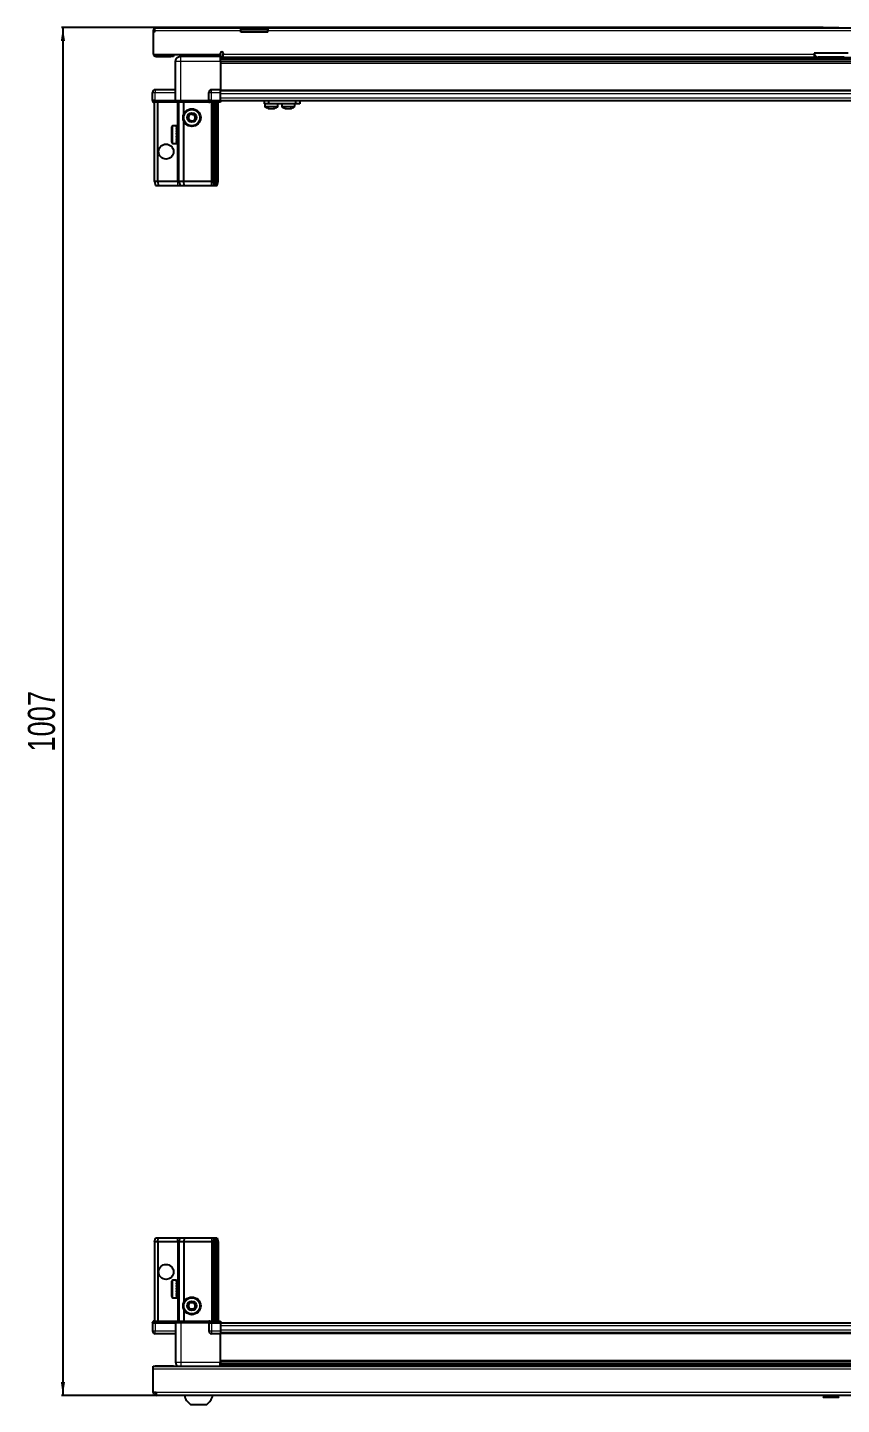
# Model space of a CAD drawing. Header units: millimetres. Extents: x 1415 to 4976, y -265 to 1652.
# Drawn here: x 1479 to 2078, y -265 to 748 of the extents above; entities that cross this region are included whole.
import ezdxf

# ---------------------------------------------------------------- set-up
doc = ezdxf.new("R2010")
doc.units = ezdxf.units.MM
doc.layers.add('FORMAT', color=7, linetype='Continuous')
doc.styles.add('SLDTEXTSTYLE0', font='TXT', dxfattribs={"width": 0.75})
doc.dimstyles.new('SLDDIMSTYLE0', dxfattribs={"dimtxt": 20, "dimasz": 10, "dimexe": 0, "dimexo": 0.0625, "dimgap": 5, "dimtad": 2, "dimdec": 1, "dimrnd": 1e-09, "dimzin": 12, "dimdsep": 46, "dimtxsty": 'SLDTEXTSTYLE0', "dimsah": 1, "dimcen": 0.09, "dimadec": 0, "dimazin": 3, "dimtfac": 1, "dimtofl": 0, "dimtmove": 0, "dimatfit": 3, "dimfxl": 0, "dimfrac": 2, "dimtolj": 1, "dimtzin": 12, "dimarcsym": 0})

# ---------------------------------------------------------------- blocks, each defined once
blk = doc.blocks.new('_D_9')
at = {"layer": 'FORMAT'}
for p, q in [((2065, 748.4), (1503.8, 748.4)), ((1504.8, 748.4), (1504.8, -258.6)), ((1573.4, -258.6), (1503.8, -258.6))]:
    blk.add_line(p, q, dxfattribs=at)
for points in [[(1504.8, 748.4), (1503.3, 738.4), (1506.4, 738.4)], [(1504.8, -258.6), (1506.4, -248.6), (1503.3, -248.6)]]:
    blk.add_solid(points, dxfattribs=at)
at = {"layer": 'FORMAT', "insert": (1479, 215.4), "char_height": 20, "attachment_point": 1, "rotation": 90, "style": 'SLDTEXTSTYLE0'}
blk.add_mtext('1007', dxfattribs=at)

msp = doc.modelspace()

# ---------------------------------------------------------------- linework, layer by layer
at = {"color": 7, "linetype": 'Continuous', "lineweight": 25}
for p, q in [((1572.32, 746.02), (1571.32, 746.02)), ((1571.32, 746.02), (1571.32, 745.12)), ((1571.32, 745.12), (1571.32, 728.62)), ((1572.32, 745.12), (1571.32, 745.12)), ((1572.32, 746.02), (1572.32, 745.12)), ((1572.92, 748.12), (1635.82, 748.12)), ((1635.82, 746.02), (1635.82, 748.12)), ((1635.82, 748.12), (1645.82, 748.12)), ((1645.82, 746.62), (1635.82, 746.62)), ((1635.82, 745.12), (1635.82, 746.02)), ((1655.82, 745.12), (1635.82, 745.12)), ((1645.82, 748.12), (1655.82, 748.12)), ((1655.82, 746.62), (1645.82, 746.62)), ((1655.82, 748.12), (2485.82, 748.12)), ((1655.82, 748.12), (1655.82, 746.02)), ((1655.82, 745.12), (1655.82, 746.02)), ((2065.03, 748.42), (2065.03, 748.12)), ((2065.03, 748.42), (2076.6, 748.42)), ((2076.6, 748.12), (2076.6, 748.42)), ((1571.32, 728.62), (1620.82, 728.62)), ((1573.42, 727.12), (1584.32, 727.12)), ((1586.32, 727.12), (1584.32, 727.12)), ((1586.32, 728.62), (1586.32, 727.12)), ((1587.82, 694.62), (1587.82, 723.62)), ((1591.57, 728.62), (1591.57, 727.12)), ((1620.82, 727.12), (1591.82, 727.12)), ((1618.07, 727.12), (1618.07, 728.62)), ((1620.67, 727.12), (1620.67, 723.62)), ((1620.82, 728.62), (1620.82, 729.47)), ((1620.82, 728.62), (1620.82, 727.12)), ((1620.82, 726.47), (1644.7, 726.47)), ((2520.82, 724.68), (1620.82, 724.68)), ((2520.82, 724.64), (1620.82, 724.64)), ((1620.82, 723.62), (1620.82, 702.62)), ((1622.82, 729.47), (1622.82, 728.72)), ((1622.82, 726.62), (1622.82, 728.72)), ((1622.82, 726.62), (2058.32, 726.62)), ((1639.32, 726.62), (1639.32, 726.47)), ((1639.48, 726.62), (1639.48, 726.47)), ((1639.69, 726.62), (1639.69, 726.47)), ((1640.24, 726.62), (1640.24, 726.47)), ((1640.65, 726.62), (1640.65, 726.47)), ((1641.54, 726.62), (1641.54, 726.47)), ((1642.13, 726.62), (1642.13, 726.47)), ((1643.26, 726.62), (1643.26, 726.47)), ((1643.96, 726.62), (1643.96, 726.47)), ((1644.7, 726.47), (1645.24, 726.47)), ((1645.24, 726.62), (1645.24, 726.47)), ((1645.24, 726.47), (1645.24, 726.47)), ((1645.24, 726.47), (1645.97, 726.47)), ((1645.43, 726.62), (1645.43, 726.47)), ((1645.93, 726.62), (1645.93, 726.47)), ((1645.97, 726.47), (1645.98, 726.47)), ((1645.98, 726.62), (1645.98, 726.47)), ((1645.98, 726.47), (1646.94, 726.47)), ((1646.94, 726.47), (2494.7, 726.47)), ((1647.27, 726.62), (1647.27, 726.47)), ((1647.28, 726.62), (1647.28, 726.47)), ((1647.98, 726.62), (1647.98, 726.47)), ((1649.15, 726.62), (1649.15, 726.47)), ((1649.77, 726.62), (1649.77, 726.47)), ((1650.71, 726.62), (1650.71, 726.47)), ((1651.17, 726.62), (1651.17, 726.47)), ((1651.8, 726.62), (1651.8, 726.47)), ((1652.05, 726.62), (1652.05, 726.47)), ((1652.29, 726.62), (1652.29, 726.47)), ((1652.32, 726.62), (1652.32, 726.47)), ((2083.32, 729.62), (2058.32, 729.62)), ((2058.32, 729.62), (2058.32, 728.72)), ((2058.32, 728.72), (2058.32, 726.62)), ((2080.32, 726.62), (2061.32, 726.62)), ((1570.82, 694.62), (1570.82, 700.62)), ((1587.82, 702.62), (1572.82, 702.62)), ((1612.32, 694.62), (1612.32, 700.62)), ((1620.82, 702.62), (1614.32, 702.62)), ((1620.82, 700.62), (1620.82, 702.62)), ((1620.82, 701.97), (2520.82, 701.97)), ((1620.82, 694.62), (1620.82, 700.62)), ((1570.82, 694.62), (1570.82, 694.29)), ((1572.82, 694.62), (1570.82, 694.62)), ((1570.82, 694.62), (1570.82, 694.29)), ((1570.82, 694.62), (1570.82, 694.62)), ((1570.82, 694.29), (1571.32, 693.42)), ((1570.82, 694.29), (1571.32, 693.42)), ((1571.32, 693.42), (1572.82, 693.42)), ((1572.32, 635.12), (1572.32, 693.42)), ((1572.82, 694.62), (1587.62, 694.62)), ((1587.62, 693.42), (1572.82, 693.42)), ((1574.82, 635.12), (1574.82, 693.42)), ((1587.62, 694.62), (1587.82, 694.62)), ((1587.82, 693.42), (1587.62, 693.42)), ((1587.82, 694.62), (1587.82, 693.42)), ((1587.82, 694.62), (1591.82, 694.62)), ((1591.82, 693.42), (1587.82, 693.42)), ((1590.32, 635.12), (1590.32, 693.42)), ((1591.82, 694.62), (1612.12, 694.62)), ((1612.12, 693.42), (1591.82, 693.42)), ((1593.82, 684.62), (1593.82, 693.42)), ((1612.12, 694.62), (1612.32, 694.62)), ((1612.32, 693.42), (1612.12, 693.42)), ((1612.32, 694.62), (1612.32, 693.42)), ((1614.32, 694.62), (1612.32, 694.62)), ((1612.32, 694.62), (1614.32, 694.62)), ((1612.32, 693.42), (1613, 693.42)), ((1620.82, 693.42), (1613, 693.42)), ((1614.32, 694.62), (1620.82, 694.62)), ((1614.32, 694.29), (1620.82, 694.29)), ((1615.32, 635.12), (1615.32, 693.42)), ((1616.32, 635.12), (1616.32, 693.42)), ((1617.82, 635.12), (1617.82, 693.42)), ((1619.32, 635.12), (1619.32, 693.42)), ((1620.82, 694.77), (2520.82, 694.77)), ((1620.82, 694.62), (1620.82, 694.29)), ((1620.82, 694.29), (1620.82, 693.42)), ((1653.27, 692.27), (1653.27, 694.77)), ((1656.27, 692.27), (1653.27, 692.27)), ((1653.62, 692.27), (1653.62, 690.36)), ((1656.27, 694.77), (1656.27, 692.27)), ((1676.47, 692.27), (1656.27, 692.27)), ((1663.12, 690.36), (1663.12, 692.27)), ((1666.07, 692.27), (1666.07, 690.36)), ((1666.12, 692.27), (1666.12, 690.36)), ((1675.62, 690.36), (1675.62, 692.27)), ((1676.47, 692.27), (1676.47, 694.77)), ((1679.47, 692.27), (1676.47, 692.27)), ((1679.47, 694.77), (1679.47, 692.27)), ((1593.82, 635.12), (1593.82, 679.62)), ((1585.12, 663.92), (1585.12, 675.32)), ((1588.82, 676.12), (1585.92, 676.12)), ((1588.32, 676.03), (1588.82, 676.03)), ((1588.32, 676.03), (1588.32, 675.86)), ((1588.32, 675.86), (1588.82, 675.86)), ((1588.32, 675.37), (1588.82, 675.37)), ((1588.32, 675.37), (1588.32, 674.99)), ((1588.32, 674.99), (1588.82, 674.99)), ((1588.32, 674.16), (1588.82, 674.16)), ((1588.32, 674.16), (1588.32, 673.6)), ((1588.32, 673.6), (1588.82, 673.6)), ((1588.32, 672.5), (1588.82, 672.5)), ((1588.32, 672.5), (1588.32, 671.82)), ((1588.32, 671.82), (1588.82, 671.82)), ((1588.32, 670.55), (1588.82, 670.55)), ((1588.32, 670.55), (1588.32, 669.82)), ((1588.32, 670.25), (1588.82, 670.25)), ((1588.32, 669.82), (1588.82, 669.82)), ((1588.82, 676.03), (1588.82, 676.12)), ((1588.82, 675.86), (1588.82, 676.03)), ((1588.82, 675.37), (1588.82, 675.86)), ((1588.82, 674.99), (1588.82, 675.37)), ((1588.82, 674.16), (1588.82, 674.99)), ((1588.82, 673.6), (1588.82, 674.16)), ((1588.92, 674.02), (1588.82, 674.02)), ((1588.82, 672.5), (1588.82, 673.6)), ((1588.82, 671.82), (1588.82, 672.5)), ((1588.82, 670.55), (1588.82, 671.82)), ((1588.82, 670.25), (1588.82, 670.55)), ((1588.82, 668.52), (1588.82, 669.82)), ((1588.92, 672.51), (1588.92, 674.02)), ((1588.92, 665.22), (1588.92, 672.51)), ((1589.8, 672.93), (1589.32, 673.62)), ((1589.32, 665.62), (1589.32, 673.62)), ((1590.29, 673.62), (1589.8, 672.93)), ((1589.8, 666.31), (1589.8, 672.93)), ((1590.32, 673.62), (1590.29, 673.62)), ((1590.29, 665.62), (1590.29, 673.62)), ((1585.92, 663.12), (1588.82, 663.12)), ((1588.32, 668.52), (1588.82, 668.52)), ((1588.32, 668.52), (1588.32, 667.8)), ((1588.32, 668.39), (1588.82, 668.39)), ((1588.32, 667.8), (1588.82, 667.8)), ((1588.32, 666.59), (1588.82, 666.59)), ((1588.32, 666.59), (1588.32, 665.96)), ((1588.32, 665.96), (1588.82, 665.96)), ((1588.32, 664.96), (1588.82, 664.96)), ((1588.32, 664.96), (1588.32, 664.48)), ((1588.32, 664.48), (1588.82, 664.48)), ((1588.32, 663.79), (1588.82, 663.79)), ((1588.32, 663.79), (1588.32, 663.5)), ((1588.32, 663.5), (1588.82, 663.5)), ((1588.32, 663.19), (1588.82, 663.19)), ((1588.32, 663.19), (1588.32, 663.12)), ((1588.32, 663.12), (1588.82, 663.12)), ((1588.82, 667.8), (1588.82, 668.39)), ((1588.82, 666.59), (1588.82, 667.8)), ((1588.82, 665.96), (1588.82, 666.59)), ((1588.82, 664.96), (1588.82, 665.96)), ((1588.82, 665.22), (1588.92, 665.22)), ((1588.82, 664.48), (1588.82, 664.96)), ((1588.82, 663.79), (1588.82, 664.48)), ((1588.82, 663.5), (1588.82, 663.79)), ((1588.82, 663.19), (1588.82, 663.5)), ((1588.82, 663.12), (1588.82, 663.19)), ((1588.82, 663.12), (1588.82, 663.12)), ((1589.32, 665.62), (1589.8, 666.31)), ((1589.8, 666.31), (1590.29, 665.62)), ((1590.29, 665.62), (1590.32, 665.62)), ((1574.82, 635.12), (1572.32, 635.12)), ((1572.32, 635.12), (1573.12, 632.12)), ((1573.12, 632.12), (1574.97, 632.12)), ((1589.32, 635.12), (1574.82, 635.12)), ((1574.82, 635.12), (1574.97, 632.12)), ((1574.97, 632.12), (1589.32, 632.12)), ((1590.32, 635.12), (1589.32, 635.12)), ((1589.32, 632.12), (1591.12, 632.12)), ((1593.82, 635.12), (1590.32, 635.12)), ((1590.32, 635.12), (1591.12, 632.12)), ((1591.12, 632.12), (1594.15, 632.12)), ((1614.32, 635.12), (1593.82, 635.12)), ((1594.15, 632.12), (1593.82, 635.12)), ((1594.15, 632.12), (1614.32, 632.12)), ((1615.32, 635.12), (1614.32, 635.12)), ((1614.32, 632.12), (1616.12, 632.12)), ((1616.32, 635.12), (1615.32, 635.12)), ((1616.12, 632.12), (1615.32, 635.12)), ((1616.12, 632.12), (1616.86, 632.12)), ((1617.82, 635.12), (1616.32, 635.12)), ((1616.86, 632.12), (1616.32, 635.12)), ((1616.86, 632.12), (1617.36, 632.12)), ((1617.36, 632.12), (1617.82, 635.12)), ((1617.36, 632.12), (1618.52, 632.12)), ((1619.32, 635.12), (1617.82, 635.12)), ((1618.52, 632.12), (1619.32, 635.12)), ((1572.32, -145.58), (1573.12, -142.58)), ((1572.32, -145.58), (1572.32, -203.88)), ((1574.82, -145.58), (1572.32, -145.58)), ((1573.12, -142.58), (1574.97, -142.58)), ((1574.82, -145.58), (1574.97, -142.58)), ((1574.82, -145.58), (1574.82, -203.88)), ((1589.32, -145.58), (1574.82, -145.58)), ((1574.97, -142.58), (1589.32, -142.58)), ((1589.32, -142.58), (1591.12, -142.58)), ((1590.32, -145.58), (1589.32, -145.58)), ((1590.32, -145.58), (1591.12, -142.58)), ((1590.32, -145.58), (1590.32, -203.88)), ((1593.82, -145.58), (1590.32, -145.58)), ((1591.12, -142.58), (1594.15, -142.58)), ((1594.15, -142.58), (1593.82, -145.58)), ((1614.32, -145.58), (1593.82, -145.58)), ((1593.82, -145.58), (1593.82, -190.08)), ((1594.15, -142.58), (1614.32, -142.58)), ((1614.32, -142.58), (1616.12, -142.58)), ((1615.32, -145.58), (1614.32, -145.58)), ((1616.12, -142.58), (1615.32, -145.58)), ((1615.32, -145.58), (1615.32, -203.88)), ((1616.32, -145.58), (1615.32, -145.58)), ((1616.12, -142.58), (1616.86, -142.58)), ((1616.86, -142.58), (1616.32, -145.58)), ((1616.32, -145.58), (1616.32, -203.88)), ((1617.82, -145.58), (1616.32, -145.58)), ((1616.86, -142.58), (1617.36, -142.58)), ((1617.36, -142.58), (1617.82, -145.58)), ((1617.36, -142.58), (1618.52, -142.58)), ((1617.82, -145.58), (1617.82, -203.88)), ((1619.32, -145.58), (1617.82, -145.58)), ((1618.52, -142.58), (1619.32, -145.58)), ((1619.32, -145.58), (1619.32, -203.88)), ((1585.12, -185.78), (1585.12, -174.38)), ((1588.32, -173.58), (1585.92, -173.58)), ((1588.32, -173.58), (1588.32, -173.59)), ((1588.32, -173.59), (1588.82, -173.59)), ((1588.32, -173.77), (1588.82, -173.77)), ((1588.32, -173.77), (1588.32, -173.99)), ((1588.32, -173.99), (1588.82, -173.99)), ((1588.32, -174.57), (1588.82, -174.57)), ((1588.32, -174.57), (1588.32, -174.99)), ((1588.32, -174.99), (1588.82, -174.99)), ((1588.32, -175.9), (1588.82, -175.9)), ((1588.32, -175.9), (1588.32, -176.49)), ((1588.32, -176.49), (1588.82, -176.49)), ((1588.32, -177.65), (1588.82, -177.65)), ((1588.32, -177.65), (1588.32, -178.35)), ((1588.32, -178.35), (1588.82, -178.35)), ((1588.32, -179.63), (1588.82, -179.63)), ((1588.32, -179.63), (1588.32, -180.37)), ((1588.32, -179.77), (1588.82, -179.77)), ((1588.32, -180.27), (1588.82, -180.27)), ((1588.32, -180.37), (1588.82, -180.37)), ((1588.32, -181.65), (1588.82, -181.65)), ((1588.32, -181.65), (1588.32, -182.36)), ((1588.32, -182.36), (1588.82, -182.36)), ((1588.82, -173.77), (1588.82, -173.59)), ((1588.82, -173.99), (1588.82, -173.77)), ((1588.82, -174.57), (1588.82, -173.99)), ((1588.82, -174.99), (1588.82, -174.57)), ((1588.82, -175.9), (1588.82, -174.99)), ((1588.92, -175.68), (1588.82, -175.68)), ((1588.82, -176.49), (1588.82, -175.9)), ((1588.82, -177.65), (1588.82, -176.49)), ((1588.82, -178.35), (1588.82, -177.65)), ((1588.82, -179.63), (1588.82, -178.35)), ((1588.82, -179.77), (1588.82, -179.63)), ((1588.82, -180.37), (1588.82, -180.27)), ((1588.82, -181.65), (1588.82, -180.37)), ((1588.82, -182.36), (1588.82, -181.65)), ((1588.82, -183.52), (1588.82, -182.36)), ((1588.92, -184.48), (1588.92, -175.68)), ((1589.8, -176.77), (1589.32, -176.08)), ((1589.32, -184.08), (1589.32, -176.08)), ((1590.29, -176.08), (1589.8, -176.77)), ((1589.8, -183.39), (1589.8, -176.77)), ((1590.32, -176.08), (1590.29, -176.08)), ((1590.29, -184.08), (1590.29, -176.08)), ((1585.92, -186.58), (1588.32, -186.58)), ((1588.32, -183.52), (1588.82, -183.52)), ((1588.32, -183.52), (1588.32, -184.13)), ((1588.32, -184.13), (1588.82, -184.13)), ((1588.32, -185.06), (1588.82, -185.06)), ((1588.32, -185.06), (1588.32, -185.5)), ((1588.32, -185.5), (1588.82, -185.5)), ((1588.32, -186.11), (1588.82, -186.11)), ((1588.32, -186.11), (1588.32, -186.34)), ((1588.32, -186.34), (1588.82, -186.34)), ((1588.32, -186.56), (1588.82, -186.56)), ((1588.32, -186.56), (1588.32, -186.58)), ((1588.32, -186.57), (1588.82, -186.57)), ((1588.82, -184.13), (1588.82, -183.52)), ((1588.82, -185.06), (1588.82, -184.13)), ((1588.82, -184.48), (1588.92, -184.48)), ((1588.82, -185.5), (1588.82, -185.06)), ((1588.82, -186.11), (1588.82, -185.5)), ((1588.82, -186.34), (1588.82, -186.11)), ((1588.82, -186.56), (1588.82, -186.34)), ((1588.82, -186.57), (1588.82, -186.56)), ((1589.32, -184.08), (1589.8, -183.39)), ((1589.8, -183.39), (1590.29, -184.08)), ((1590.29, -184.08), (1590.32, -184.08)), ((1593.82, -195.08), (1593.82, -203.88)), ((1571.32, -203.88), (1570.82, -204.75)), ((1570.82, -205.08), (1570.82, -204.75)), ((1570.82, -205.08), (1572.82, -205.08)), ((1570.82, -205.08), (1570.82, -211.08)), ((1572.82, -203.88), (1571.32, -203.88)), ((1572.82, -203.88), (1587.62, -203.88)), ((1587.62, -205.08), (1572.82, -205.08)), ((1572.82, -205.08), (1587.62, -205.08)), ((1587.62, -203.88), (1587.82, -203.88)), ((1587.82, -205.08), (1587.62, -205.08)), ((1587.82, -205.08), (1587.82, -203.88)), ((1587.82, -203.88), (1591.82, -203.88)), ((1591.82, -205.08), (1587.82, -205.08)), ((1587.82, -205.08), (1587.82, -234.08)), ((1591.82, -203.88), (1612.12, -203.88)), ((1612.12, -205.08), (1591.82, -205.08)), ((1612.12, -203.88), (1612.32, -203.88)), ((1612.32, -205.08), (1612.12, -205.08)), ((1612.32, -205.08), (1612.32, -203.88)), ((1613, -203.88), (1612.32, -203.88)), ((1612.32, -205.08), (1614.32, -205.08)), ((1612.32, -205.08), (1612.32, -211.08)), ((1613, -203.88), (1620.82, -203.88)), ((1620.82, -204.75), (1614.32, -204.75)), ((1620.82, -205.08), (1614.32, -205.08)), ((1614.32, -205.08), (1620.82, -205.08)), ((1620.82, -203.88), (1620.82, -204.75)), ((1620.82, -204.75), (1620.82, -204.75)), ((1620.82, -205.08), (1620.82, -204.75)), ((1620.82, -205.08), (1620.82, -205.08)), ((1620.82, -205.08), (1620.82, -211.08)), ((2520.82, -205.23), (1620.82, -205.23)), ((1620.82, -211.08), (1620.82, -213.08)), ((2520.82, -212.43), (1620.82, -212.43)), ((1587.82, -213.08), (1572.82, -213.08)), ((1620.82, -213.08), (1614.32, -213.08)), ((1620.82, -234.08), (1620.82, -213.08)), ((1571.32, -239.18), (1571.32, -237.08)), ((1571.32, -237.08), (2570.32, -237.08)), ((1571.32, -256.48), (1571.32, -239.18)), ((1586.32, -236.98), (1573.42, -236.98)), ((1586.32, -236.98), (1586.32, -237.08)), ((1620.67, -237.08), (1620.67, -234.08)), ((1620.82, -235.1), (2520.82, -235.1)), ((1620.82, -235.14), (2520.82, -235.14)), ((1644.7, -236.93), (1620.82, -236.93)), ((1639.32, -237.08), (1639.32, -236.93)), ((1639.36, -237.08), (1639.36, -236.93)), ((1639.63, -237.08), (1639.63, -236.93)), ((1639.89, -237.08), (1639.89, -236.93)), ((1640.54, -237.08), (1640.54, -236.93)), ((1641.01, -237.08), (1641.01, -236.93)), ((1641.97, -237.08), (1641.97, -236.93)), ((1642.59, -237.08), (1642.59, -236.93)), ((1643.78, -237.08), (1643.78, -236.93)), ((1644.44, -237.08), (1644.44, -236.93)), ((1644.49, -237.08), (1644.49, -236.93)), ((1645.79, -236.93), (1644.7, -236.93)), ((1645.79, -237.08), (1645.79, -236.93)), ((1645.79, -236.93), (1645.79, -236.93)), ((1646.52, -236.93), (1645.79, -236.93)), ((1645.8, -237.08), (1645.8, -236.93)), ((1646.3, -237.08), (1646.3, -236.93)), ((1646.52, -237.08), (1646.52, -236.93)), ((1646.94, -236.93), (1646.52, -236.93)), ((1646.52, -236.93), (1646.52, -236.93)), ((2494.7, -236.93), (1646.94, -236.93)), ((1647.8, -237.08), (1647.8, -236.93)), ((1648.49, -237.08), (1648.49, -236.93)), ((1649.61, -237.08), (1649.61, -236.93)), ((1650.19, -237.08), (1650.19, -236.93)), ((1651.06, -237.08), (1651.06, -236.93)), ((1651.46, -237.08), (1651.46, -236.93)), ((1651.99, -237.08), (1651.99, -236.93)), ((1652.18, -237.08), (1652.18, -236.93)), ((1652.32, -237.08), (1652.32, -236.93)), ((1573.42, -256.48), (1571.32, -256.48)), ((1573.42, -256.48), (1573.42, -258.58)), ((2568.22, -258.58), (1573.42, -258.58)), ((2066.02, -258.58), (2065.03, -259.57)), ((2065.03, -259.57), (2065.03, -260.08)), ((2076.6, -259.57), (2065.03, -259.57)), ((2076.6, -260.08), (2065.03, -260.08)), ((2076.6, -259.57), (2075.62, -258.58)), ((2076.6, -260.08), (2076.6, -259.57)), ((1598.82, -265.18), (1610.82, -265.18))]:
    msp.add_line(p, q, dxfattribs=at)
at = {"color": 8, "linetype": 'Continuous', "lineweight": 18}
for p, q in [((1635.82, 746.02), (1572.32, 746.02)), ((1645.82, 746.62), (1645.82, 748.12)), ((2485.82, 746.02), (1655.82, 746.02)), ((1573.42, 728.62), (1573.42, 727.12)), ((1584.32, 727.12), (1584.32, 728.62)), ((1591.82, 723.62), (1620.82, 723.62)), ((1591.82, 694.62), (1591.82, 723.62)), ((1620.82, 727.12), (1622.82, 727.12)), ((2520.82, 725.88), (1620.82, 725.88)), ((1620.82, 723.44), (2520.82, 723.44)), ((2520.82, 722.02), (1620.82, 722.02)), ((1622.82, 728.72), (2058.32, 728.72)), ((2058.32, 727.12), (2059.66, 727.12)), ((1570.82, 700.62), (1572.82, 700.62)), ((1572.82, 702.62), (1572.82, 700.62)), ((1572.82, 700.62), (1587.82, 700.62)), ((1572.82, 694.62), (1572.82, 700.62)), ((1612.32, 700.62), (1614.32, 700.62)), ((1614.32, 700.62), (1614.32, 702.62)), ((1614.32, 700.62), (1620.82, 700.62)), ((1614.32, 694.62), (1614.32, 700.62)), ((1620.82, 702.62), (2520.82, 702.62)), ((1620.82, 699.97), (2520.82, 699.97)), ((1572.82, 694.62), (1572.82, 693.42)), ((1587.62, 693.42), (1587.62, 694.62)), ((1589.32, 673.62), (1589.32, 693.42)), ((1591.82, 694.62), (1591.82, 693.42)), ((1612.12, 693.42), (1612.12, 694.62)), ((1614.32, 694.62), (1614.32, 694.29)), ((1614.32, 635.12), (1614.32, 693.42)), ((1620.82, 696.77), (2520.82, 696.77)), ((1663.12, 690.36), (1653.62, 690.36)), ((1662.93, 689.99), (1653.81, 689.99)), ((1666.12, 690.36), (1666.07, 690.36)), ((1675.62, 690.36), (1666.12, 690.36)), ((1666.31, 689.99), (1666.26, 689.99)), ((1675.43, 689.99), (1666.31, 689.99)), ((1585.92, 663.12), (1585.92, 676.12)), ((1589.32, 635.12), (1589.32, 665.62)), ((1589.32, 635.12), (1589.32, 632.12)), ((1614.32, 632.12), (1614.32, 635.12)), ((1589.32, -145.58), (1589.32, -142.58)), ((1589.32, -145.58), (1589.32, -176.08)), ((1614.32, -142.58), (1614.32, -145.58)), ((1614.32, -145.58), (1614.32, -203.88)), ((1585.92, -186.58), (1585.92, -173.58)), ((1589.32, -184.08), (1589.32, -203.88)), ((1570.82, -211.08), (1572.82, -211.08)), ((1572.82, -205.08), (1572.82, -203.88)), ((1572.82, -205.08), (1572.82, -211.08)), ((1572.82, -211.08), (1587.82, -211.08)), ((1572.82, -213.08), (1572.82, -211.08)), ((1587.62, -205.08), (1587.62, -203.88)), ((1591.82, -205.08), (1591.82, -203.88)), ((1591.82, -205.08), (1591.82, -234.08)), ((1612.12, -205.08), (1612.12, -203.88)), ((1612.32, -211.08), (1614.32, -211.08)), ((1614.32, -205.08), (1614.32, -204.75)), ((1614.32, -205.08), (1614.32, -211.08)), ((1614.32, -211.08), (1620.82, -211.08)), ((1614.32, -211.08), (1614.32, -213.08)), ((1620.82, -205.08), (1620.82, -204.75)), ((2520.82, -207.23), (1620.82, -207.23)), ((2520.82, -210.43), (1620.82, -210.43)), ((2520.82, -213.08), (1620.82, -213.08)), ((1620.82, -232.48), (2520.82, -232.48)), ((2570.32, -239.18), (1571.32, -239.18)), ((1573.42, -237.08), (1573.42, -236.98)), ((1591.82, -234.08), (1620.82, -234.08)), ((2520.82, -233.9), (1620.82, -233.9)), ((1620.82, -236.34), (2520.82, -236.34)), ((2568.22, -256.48), (1573.42, -256.48))]:
    msp.add_line(p, q, dxfattribs=at)
at = {"color": 7, "linetype": 'Continuous', "lineweight": 25, "flags": 128}
msp.add_lwpolyline([(1573.42, -236.98), (1573.01, -237.02), (1572.78, -237.08)], dxfattribs=at)
at = {"color": 7, "linetype": 'Continuous', "lineweight": 25}
for centre, radius in [((1599.82, 682.12), 6.5), ((1599.82, 682.12), 3.46), ((1580.82, 657.12), 5.5), ((1580.82, -167.58), 5.5), ((1599.82, -192.58), 6.5), ((1599.82, -192.58), 3.46)]:
    msp.add_circle(centre, radius, dxfattribs=at)
at = {"color": 8, "linetype": 'Continuous', "lineweight": 18}
for centre in [(1599.82, 682.12), (1599.82, -192.58)]:
    msp.add_circle(centre, 5.7, dxfattribs=at)
at = {"color": 7, "linetype": 'Continuous', "lineweight": 25}
for centre, radius, start, end in [((1621.82, 729.47), 1, 0, 180), ((1573.42, 729.22), 2.1, 196.60155, 270), ((2061.32, 729.62), 3, 180, 270), ((1572.82, 700.62), 2, 90, 180), ((1614.32, 700.62), 2, 90, 180), ((1654.07, 690.36), 0.45, 180, 235.28209), ((1658.37, 696.57), 8, 235.28209, 258.9392), ((1658.37, 696.57), 8, 281.00757, 304.71791), ((1662.67, 690.36), 0.45, 304.71791, 0), ((1666.52, 690.36), 0.45, 180, 235.28209), ((1666.57, 690.36), 0.45, 180, 235.28209), ((1670.82, 696.57), 8, 235.28209, 256.54113), ((1670.87, 696.57), 8, 235.28209, 259.06255), ((1670.87, 696.57), 8, 280.87532, 304.71791), ((1675.17, 690.36), 0.45, 304.71791, 0), ((1599.82, 682.12), 2.5, 134.92207, 194.92207), ((1599.82, 682.12), 2.5, 194.92207, 254.92207), ((1599.82, 682.12), 2.5, 74.92207, 134.92207), ((1599.82, 682.12), 2.5, 254.92207, 314.92207), ((1599.82, 682.12), 2.5, 14.92207, 74.92207), ((1599.82, 682.12), 2.5, 314.92207, 14.92207), ((1585.92, 675.32), 0.8, 90, 180), ((1589.32, 674.02), 0.4, 180, 270), ((1585.92, 663.92), 0.8, 180, 270), ((1589.32, 665.22), 0.4, 90, 180), ((1585.92, -174.38), 0.8, 90, 180), ((1589.32, -175.68), 0.4, 180, 270), ((1585.92, -185.78), 0.8, 180, 270), ((1589.32, -184.48), 0.4, 90, 180), ((1599.82, -192.58), 2.5, 147.37605, 207.37605), ((1599.82, -192.58), 2.5, 87.37605, 147.37605), ((1599.82, -192.58), 2.5, 27.37605, 87.37605), ((1599.82, -192.58), 2.5, 327.37605, 27.37605), ((1599.82, -192.58), 2.5, 207.37605, 267.37605), ((1599.82, -192.58), 2.5, 267.37605, 327.37605), ((1572.82, -211.08), 2, 180, 270), ((1614.32, -211.08), 2, 180, 270), ((1573.42, -256.48), 2.1, 180, 270), ((1573.42, -256.48), 0.6, 180, 270), ((1605.84, -255.56), 11.91, 194.70035, 233.8734), ((1603.8, -255.56), 11.91, 306.1266, 345.29965)]:
    msp.add_arc(centre, radius, start, end, dxfattribs=at)
for centre, start_param, end_param in [((1614.32, 690.82), 0, 0.7227342), ((1614.32, -201.28), 2.4188584, 3.1415927)]:
    msp.add_ellipse(centre, major_axis=(0, 3.46), ratio=0.5773503, start_param=start_param, end_param=end_param, dxfattribs=at)
for points, knots in [([(1572.92, 748.03), (1572.84, 748.02), (1572.52, 747.97), (1572.03, 747.64), (1571.57, 747.09), (1571.35, 746.51), (1571.33, 746.15), (1571.32, 746.02)], [0, 0, 0, 0, 0.0892624, 0.3475085, 0.6057515, 0.8639944, 1, 1, 1, 1]), ([(1572.32, 746.02), (1572.37, 746.27), (1572.46, 746.77), (1572.59, 747.41), (1572.72, 747.87), (1572.83, 748.09), (1572.9, 748.11), (1572.92, 748.12)], [0, 0, 0, 0, 0.2302553, 0.4485219, 0.6667858, 0.8850496, 1, 1, 1, 1]), ([(1587.82, 723.62), (1587.87, 724.06), (1587.94, 724.74), (1588.38, 725.55), (1588.83, 726.11), (1589.39, 726.56), (1590.2, 727), (1590.88, 727.07), (1591.32, 727.12)], [0, 0, 0, 0, 0.2394568, 0.3683607, 0.5, 0.6316393, 0.7605432, 1, 1, 1, 1]), ([(1591.82, 727.12), (1591.75, 727.12), (1591.62, 727.12), (1591.46, 727.12), (1591.34, 727.12), (1591.33, 727.12), (1591.32, 727.12)], [0, 0, 0, 0, 0.2493943, 0.5003335, 0.7501667, 1, 1, 1, 1]), ([(1620.82, 723.62), (1620.82, 724.01), (1620.82, 724.8), (1620.82, 725.85), (1620.82, 726.64), (1620.82, 727.06), (1620.82, 727.1), (1620.82, 727.12)], [0, 0, 0, 0, 0.2146939, 0.4293877, 0.6440816, 0.8587754, 1, 1, 1, 1]), ([(1597.03, 682.87), (1597.4, 683.23), (1598.08, 683.92), (1598.76, 684.59), (1599.08, 684.91)], [0, 0, 0, 0, 0.5346859, 1, 1, 1, 1]), ([(1597.78, 680.08), (1597.69, 680.41), (1597.48, 681.21), (1597.22, 682.17), (1597.06, 682.75), (1597.03, 682.87)], [0, 0, 0, 0, 0.3629006, 0.8668753, 1, 1, 1, 1]), ([(1600.56, 679.33), (1600.07, 679.46), (1599.13, 679.72), (1598.21, 679.97), (1597.78, 680.08)], [0, 0, 0, 0, 0.5346859, 1, 1, 1, 1]), ([(1599.08, 684.91), (1599.57, 684.77), (1600.51, 684.52), (1601.43, 684.27), (1601.86, 684.16)], [0, 0, 0, 0, 0.53468586, 1, 1, 1, 1]), ([(1602.61, 681.37), (1602.24, 681), (1601.56, 680.32), (1600.88, 679.65), (1600.56, 679.33)], [0, 0, 0, 0, 0.5346859, 1, 1, 1, 1]), ([(1601.86, 684.16), (1601.9, 684.04), (1602.05, 683.46), (1602.31, 682.5), (1602.52, 681.7), (1602.61, 681.37)], [0, 0, 0, 0, 0.1331247, 0.6370994, 1, 1, 1, 1]), ([(1656.87, 688.72), (1656.87, 688.71), (1656.87, 688.71), (1656.73, 688.74), (1656.55, 688.79), (1656.4, 688.85), (1656.33, 688.88), (1656.32, 688.89), (1656.32, 688.89), (1656.33, 688.89), (1656.35, 688.89), (1656.42, 688.87), (1656.71, 688.81), (1657.09, 688.73), (1657.51, 688.7), (1657.78, 688.73), (1657.94, 688.8), (1658.04, 688.87), (1658.11, 688.89), (1658.14, 688.89), (1658.16, 688.89), (1658.18, 688.89), (1658.22, 688.89), (1658.32, 688.85), (1658.48, 688.78), (1658.7, 688.73), (1659, 688.71), (1659.34, 688.73), (1659.65, 688.78), (1659.89, 688.83), (1660.01, 688.85), (1660.09, 688.87), (1660.14, 688.88), (1660.18, 688.89), (1660.2, 688.89), (1660.2, 688.89), (1660.2, 688.89)], [0, 0, 0, 0, 0.0260981, 0.0798373, 0.1372046, 0.1783571, 0.1990393, 0.2033396, 0.2076895, 0.2107229, 0.2145438, 0.2214795, 0.2486016, 0.3557772, 0.404897, 0.4544227, 0.54605, 0.5914038, 0.5971187, 0.6013251, 0.6043817, 0.6074438, 0.6119905, 0.6242286, 0.6785193, 0.7597502, 0.8043048, 0.8490258, 0.923625, 0.9513598, 0.9687075, 0.9799959, 0.9911421, 0.9954732, 0.998845, 1, 1, 1, 1]), ([(1660.2, 688.89), (1660.21, 688.89), (1660.21, 688.89), (1660.22, 688.88), (1660.17, 688.85), (1660.03, 688.78), (1659.9, 688.73), (1659.84, 688.71), (1659.88, 688.72), (1659.9, 688.72)], [0, 0, 0, 0, 0.0151829, 0.0365363, 0.0956997, 0.3601423, 0.6752387, 0.8745348, 1, 1, 1, 1]), ([(1669.36, 688.72), (1669.36, 688.71), (1669.38, 688.71), (1669.24, 688.76), (1669.08, 688.82), (1668.96, 688.88), (1668.96, 688.89), (1668.96, 688.89), (1668.98, 688.89), (1669, 688.89), (1669.09, 688.87), (1669.43, 688.79), (1669.86, 688.72), (1670.29, 688.71), (1670.51, 688.74), (1670.68, 688.79), (1670.8, 688.85), (1670.88, 688.88), (1670.93, 688.89), (1670.95, 688.89), (1670.98, 688.89), (1671, 688.89), (1671.06, 688.87), (1671.19, 688.81), (1671.34, 688.73), (1671.65, 688.7), (1672.04, 688.73), (1672.42, 688.8), (1672.72, 688.87), (1672.83, 688.89), (1672.85, 688.89), (1672.86, 688.89), (1672.87, 688.89), (1672.87, 688.89), (1672.81, 688.85), (1672.63, 688.79), (1672.43, 688.73), (1672.39, 688.72), (1672.38, 688.72)], [0, 0, 0, 0, 0.0283629, 0.0806823, 0.1383562, 0.1672924, 0.1709175, 0.1737955, 0.1766977, 0.1800498, 0.1863992, 0.2130773, 0.319019, 0.3539804, 0.3992833, 0.4476446, 0.4823368, 0.4997721, 0.5033973, 0.5070643, 0.5096216, 0.5128427, 0.5186896, 0.5415539, 0.6319042, 0.6733129, 0.7150637, 0.7923067, 0.8305407, 0.8353583, 0.8389044, 0.8414812, 0.8440625, 0.8478955, 0.8582124, 0.9039802, 0.9724588, 1, 1, 1, 1]), ([(1596.94, -192.45), (1597.21, -192.01), (1597.73, -191.2), (1598.25, -190.39), (1598.49, -190.02)], [0, 0, 0, 0, 0.5346859, 1, 1, 1, 1]), ([(1598.26, -195.01), (1598.21, -194.9), (1597.93, -194.37), (1597.47, -193.49), (1597.09, -192.75), (1596.94, -192.45)], [0, 0, 0, 0, 0.13312467, 0.63709944, 1, 1, 1, 1]), ([(1598.49, -190.02), (1599.01, -190.04), (1599.97, -190.08), (1600.93, -190.13), (1601.38, -190.15)], [0, 0, 0, 0, 0.5346859, 1, 1, 1, 1]), ([(1601.38, -190.15), (1601.53, -190.46), (1601.91, -191.19), (1602.37, -192.07), (1602.65, -192.6), (1602.7, -192.71)], [0, 0, 0, 0, 0.3629006, 0.8668753, 1, 1, 1, 1]), ([(1601.15, -195.14), (1600.63, -195.12), (1599.67, -195.08), (1598.71, -195.03), (1598.26, -195.01)], [0, 0, 0, 0, 0.5346859, 1, 1, 1, 1]), ([(1602.7, -192.71), (1602.43, -193.15), (1601.91, -193.96), (1601.39, -194.77), (1601.15, -195.14)], [0, 0, 0, 0, 0.5346859, 1, 1, 1, 1]), ([(1587.82, -234.08), (1587.87, -234.52), (1587.94, -235.2), (1588.37, -236.01), (1588.83, -236.57), (1589.23, -236.93), (1589.5, -237.06), (1589.54, -237.08)], [0, 0, 0, 0, 0.36301846, 0.55843766, 0.75800394, 0.95757021, 1, 1, 1, 1]), ([(1620.82, -234.08), (1620.82, -234.48), (1620.82, -235.27), (1620.82, -236.28), (1620.82, -236.91), (1620.82, -237.07), (1620.82, -237.08)], [0, 0, 0, 0, 0.3255201, 0.6510403, 0.9765604, 1, 1, 1, 1])]:
    msp.add_open_spline(points, degree=3, knots=knots, dxfattribs=at)
at = {"color": 8, "linetype": 'Continuous', "lineweight": 18}
for points in [[(1587.82, 723.62), (1587.88, 723.62), (1588, 723.62), (1588.93, 723.62), (1590.25, 723.62), (1591.3, 723.62), (1591.82, 723.62)], [(1587.82, -234.08), (1587.88, -234.08), (1588, -234.08), (1588.93, -234.08), (1590.25, -234.08), (1591.3, -234.08), (1591.82, -234.08)]]:
    msp.add_open_spline(points, degree=3, dxfattribs=at)
for points, knots in [([(1591.82, 723.62), (1591.82, 724.06), (1591.82, 724.74), (1591.82, 725.55), (1591.82, 726.11), (1591.82, 726.56), (1591.82, 727), (1591.82, 727.07), (1591.82, 727.12)], [0, 0, 0, 0, 0.2394568, 0.3683607, 0.5, 0.6316393, 0.7605432, 1, 1, 1, 1]), ([(1591.82, -234.08), (1591.82, -234.52), (1591.82, -235.2), (1591.82, -236.01), (1591.82, -236.57), (1591.82, -236.93), (1591.82, -237.06), (1591.82, -237.08)], [0, 0, 0, 0, 0.3630185, 0.5584377, 0.7580039, 0.9575702, 1, 1, 1, 1])]:
    msp.add_open_spline(points, degree=3, knots=knots, dxfattribs=at)

# ---------------------------------------------------------------- dimensions: what is measured, and where the dimension line sits
at = {"layer": 'FORMAT'}
dim = msp.add_linear_dim(base=(1504.82, -258.58), p1=(2065.03, 748.42), p2=(1573.42, -258.58), angle=90, dimstyle='SLDDIMSTYLE0', dxfattribs=at)
dim.commit()
dim.dimension.update_dxf_attribs({"geometry": '_D_9', "text_midpoint": (1504.82, 244.92), "dimtype": 160})

doc.saveas('drawing.dxf')
